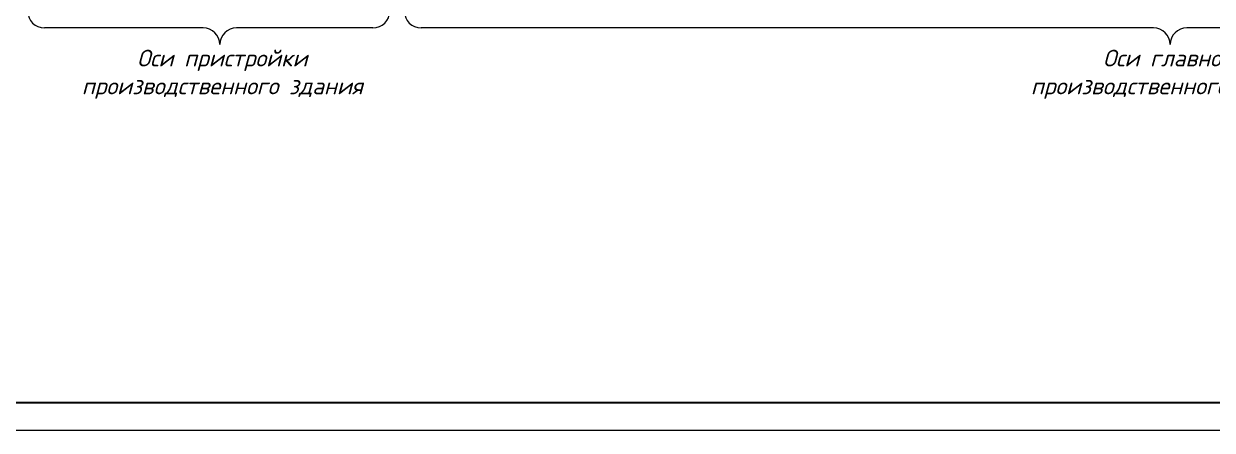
# Model space of a CAD drawing. Extents: x -965262 to 1142518, y -357520 to 71675.
# Drawn here: x -204809 to -183468, y -240088 to -232790 of the extents above; entities that cross this region are included whole.
import ezdxf

# ---------------------------------------------------------------- set-up
doc = ezdxf.new("R2010")
doc.units = 0
doc.header["$LTSCALE"] = 10
doc.layers.get('0').update_dxf_attribs({"linetype": 'CONTINUOUS', "lineweight": 30})
doc.styles.get("Standard").update_dxf_attribs({"font": 'isocpeur.ttf', "height": 300})

# ---------------------------------------------------------------- blocks, each defined once
blk = doc.blocks.new('Фасад 12-1')
at = {"lineweight": 15}
for p, q in [((-187895.9, 65574.2, -3250.5), (-193595.9, 65574.2, -3250.5)), ((-181795.9, 65574.2, -3250.5), (-186695.9, 65574.2, -3250.5)), ((-153765.9, 65574.2, -3250.5), (-180065.9, 65574.2, -3250.5)), ((-126265.9, 65574.2, -3250.5), (-152565.9, 65574.2, -3250.5))]:
    blk.add_line(p, q, dxfattribs=at)
for centre, start, end in [((-193595.9, 66174.2, -3250.5), 180, 270), ((-181795.9, 66174.2, -3250.5), 270, 0), ((-180065.9, 66174.2, -3250.5), 180, 270), ((-187895.9, 64974.2, -3250.5), 0, 90), ((-186695.9, 64974.2, -3250.5), 90, 180), ((-153765.9, 64974.2, -3250.5), 0, 90), ((-152565.9, 64974.2, -3250.5), 90, 180)]:
    blk.add_arc(centre, 600, start, end, dxfattribs=at)
at = {"char_height": 600, "attachment_point": 5}
for s, insert in [('{\\fISOCPEUR|b0|i1|c204|p34;Оси пристройки\\Pпроизводственного здания}', (-187207.3, 63909.4, -348)), ('{\\fISOCPEUR|b0|i1|c204|p34;Оси главного\\Pпроизводственного корпуса}', (-153077.3, 63909.4, -348))]:
    blk.add_mtext_dynamic_manual_height_columns(s, width=14886.858, gutter_width=1500, heights=[0], dxfattribs=dict(at, insert=insert))

msp = doc.modelspace()

# ---------------------------------------------------------------- linework, layer by layer
at = {"lineweight": 15, "elevation": -3259.8}
msp.add_lwpolyline([(-216932.4, -240087.8), (-157532.4, -240087.8), (-157532.4, -198087.8), (-216932.4, -198087.8)], close=True, dxfattribs=at)
at = {"elevation": -3259.8}
msp.add_lwpolyline([(-214932.4, -239587.8), (-158032.4, -239587.8), (-158032.4, -198587.8), (-214932.4, -198587.8)], close=True, dxfattribs=at)

# ---------------------------------------------------------------- block references
at = {"lineweight": 15, "xscale": 0.5, "yscale": 0.5, "zscale": 0.5}
msp.add_blockref('Фасад 12-1', (-107640.8, -265652.3, -1634.5), dxfattribs=at)

doc.saveas('drawing.dxf')
